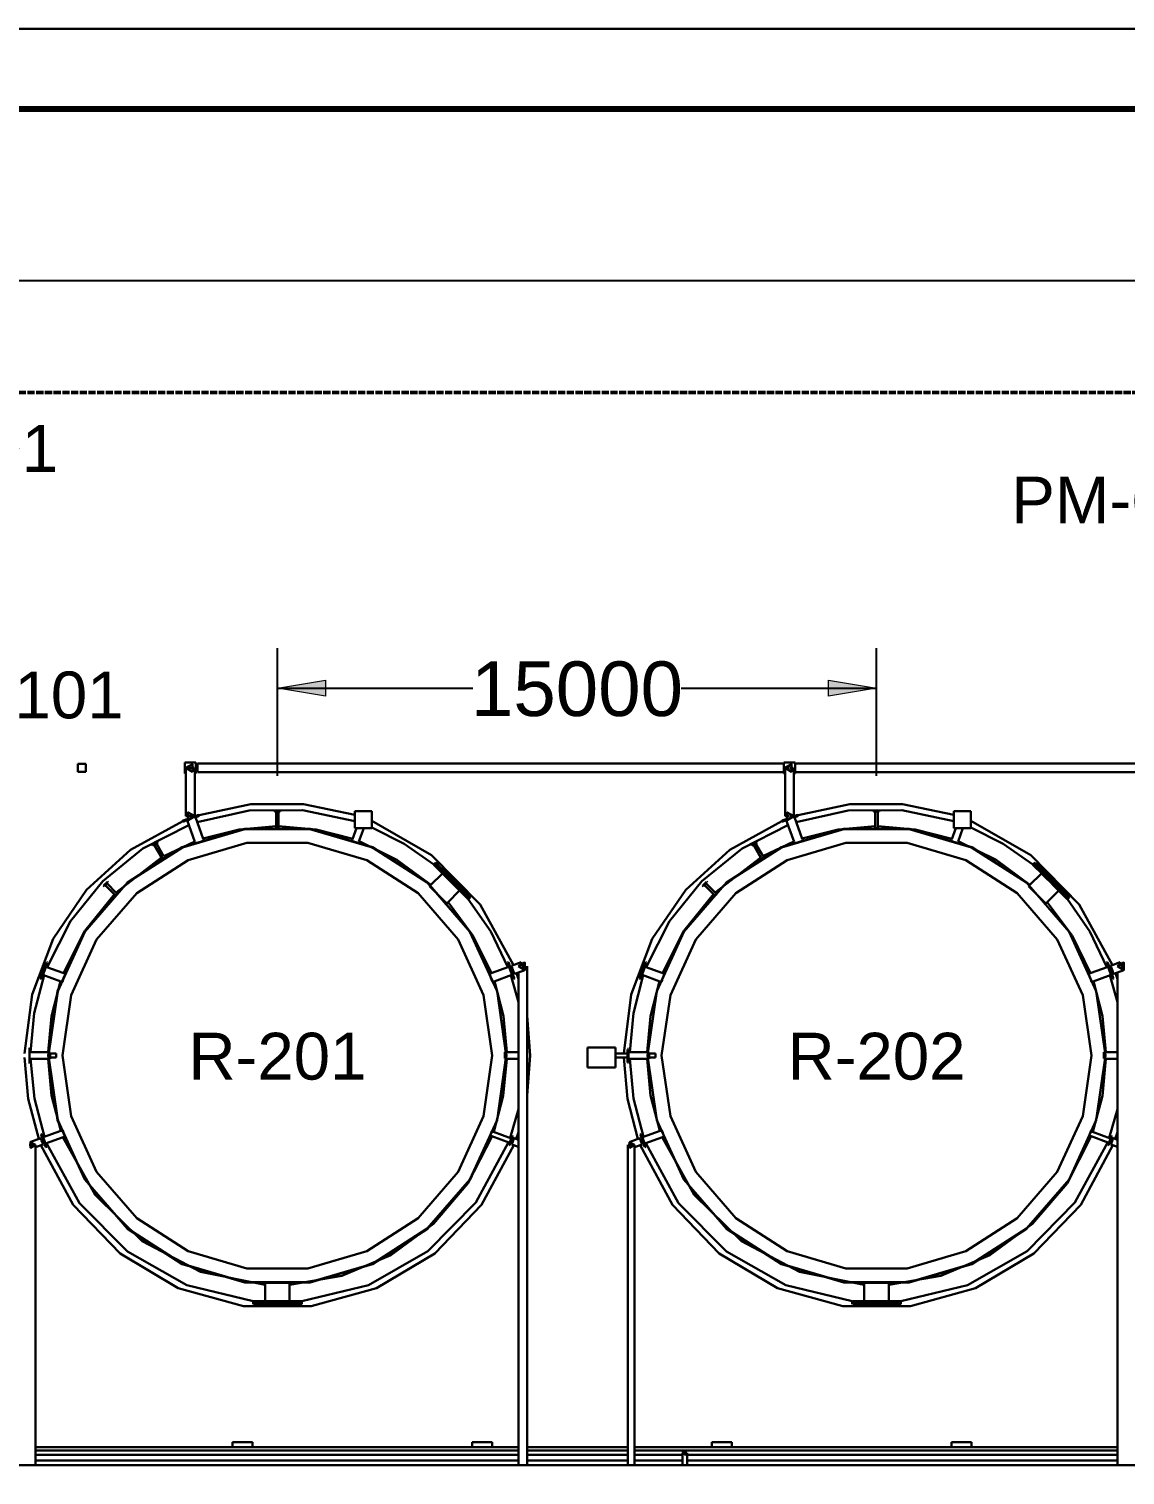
# Model space of a CAD drawing. Header units: millimetres. Extents: x 5 to 415, y 5 to 292.
# Drawn here: x 64.9 to 133.6, y 201.5 to 292 of the extents above; entities that cross this region are included whole.
import ezdxf
from ezdxf.enums import TextEntityAlignment as Align

# ---------------------------------------------------------------- set-up
doc = ezdxf.new("R2010")
doc.units = ezdxf.units.MM
doc.linetypes.add('DASHED', pattern=[1.524, 1.27, -0.254])
for name, color, linetype in [('PFD-BINGKAI', 7, 'Continuous'), ('PFD-INSTRUMEN', 7, 'Continuous'), ('PFD-PERALATAN', 7, 'Continuous'), ('PFD-TEKS', 7, 'Continuous')]:
    doc.layers.add(name, color=color, linetype=linetype)
doc.styles.add('PFD', font='arial.ttf')

msp = doc.modelspace()

# ---------------------------------------------------------------- hatches: boundary and pattern name
at = {"layer": 'PFD-INSTRUMEN'}
for points in [[(80.5, 250.75), (83.5, 251.25), (83.5, 250.25)], [(118, 250.75), (115, 250.25), (115, 251.25)]]:
    msp.add_hatch(color=7, dxfattribs=at).paths.add_polyline_path(points)

# ---------------------------------------------------------------- linework, layer by layer
at = {"layer": 'PFD-BINGKAI', "linetype": 'Continuous', "lineweight": 30, "ltscale": 0.35}
msp.add_lwpolyline([(5, 292), (415, 292), (415, 5), (5, 5)], close=True, dxfattribs=at)
at = {"layer": 'PFD-BINGKAI', "linetype": 'Continuous', "lineweight": 80, "ltscale": 0.35}
msp.add_lwpolyline([(10, 287), (410, 287), (410, 10), (10, 10)], close=True, dxfattribs=at)
at = {"layer": 'PFD-INSTRUMEN', "linetype": 'Continuous', "lineweight": 25, "ltscale": 0.35}
for points in [[(22, 276.25), (139.511, 276.25)], [(80.5, 245.25), (80.5, 253.25)], [(118, 245.25), (118, 253.25)], [(80.5, 250.75), (92.728, 250.75)], [(105.772, 250.75), (118, 250.75)]]:
    msp.add_lwpolyline(points, dxfattribs=at)
at = {"layer": 'PFD-INSTRUMEN', "linetype": 'Continuous', "lineweight": 5, "ltscale": 0.35}
for points in [[(80.5, 250.75), (83.5, 251.25), (83.5, 250.25)], [(118, 250.75), (115, 250.25), (115, 251.25)]]:
    msp.add_lwpolyline(points, close=True, dxfattribs=at)
at = {"layer": 'PFD-PERALATAN', "linetype": 'DASHED', "lineweight": 50, "ltscale": 0.35}
msp.add_lwpolyline([(22, 175), (271.125, 175), (271.125, 269.25), (22, 269.25), (22, 175)], dxfattribs=at)
at = {"layer": 'PFD-PERALATAN', "linetype": 'Continuous', "lineweight": 30, "ltscale": 0.35}
for points in [[(68, 245.5), (68, 246)], [(68, 246), (68.5, 246)], [(68, 245.5), (68.5, 245.5)], [(68.5, 245.5), (68.5, 246)], [(74.698, 245.4), (74.698, 246.1)], [(74.698, 246.1), (75.398, 246.1)], [(74.698, 245.4), (74.776, 245.4)], [(74.776, 245.75), (75.184, 245.986), (75.184, 245.514), (74.776, 245.75)], [(74.776, 245.75), (74.835, 245.75), (74.903, 245.75), (74.958, 245.75), (75.018, 245.75)], [(74.776, 242.729), (74.776, 245.75)], [(75.048, 245.75), (75.109, 245.75), (75.166, 245.75), (75.218, 245.75), (75.279, 245.75)], [(75.321, 242.729), (75.321, 245.75)], [(75.321, 245.4), (75.398, 245.4)], [(75.398, 245.4), (75.398, 246.1)], [(75.5, 246.023), (75.5, 245.963), (75.5, 245.895), (75.5, 245.84), (75.5, 245.781)], [(75.5, 246.023), (112.198, 246.023)], [(75.5, 245.75), (75.5, 245.689), (75.5, 245.632), (75.5, 245.58), (75.5, 245.519)], [(75.5, 245.478), (112.198, 245.478)], [(112.198, 245.4), (112.198, 246.1)], [(112.198, 246.1), (112.898, 246.1)], [(112.198, 245.4), (112.276, 245.4)], [(112.276, 245.75), (112.684, 245.986), (112.684, 245.514), (112.276, 245.75)], [(112.276, 245.75), (112.335, 245.75), (112.403, 245.75), (112.458, 245.75), (112.518, 245.75)], [(112.276, 242.729), (112.276, 245.75)], [(112.548, 245.75), (112.609, 245.75), (112.666, 245.75), (112.718, 245.75), (112.779, 245.75)], [(112.821, 242.729), (112.821, 245.75)], [(112.821, 245.4), (112.898, 245.4)], [(112.898, 245.4), (112.898, 246.1)], [(112.898, 246.023), (149.698, 246.023)], [(112.898, 245.478), (149.698, 245.478)], [(85.35, 242.814), (82.125, 243.491), (78.829, 243.487), (75.605, 242.799)], [(122.85, 242.814), (119.625, 243.491), (116.329, 243.487), (113.105, 242.799)], [(74.568, 242.447), (74.606, 242.461), (74.664, 242.483), (74.716, 242.501), (74.776, 242.523), (74.844, 242.548)], [(74.776, 242.729), (74.835, 242.729), (74.903, 242.729), (74.958, 242.729), (75.018, 242.729)], [(75.321, 242.729), (74.912, 242.965), (74.912, 242.493), (75.321, 242.729)], [(75.048, 242.729), (75.109, 242.729), (75.166, 242.729), (75.218, 242.729), (75.279, 242.729)], [(75.306, 242.642), (75.345, 242.656), (75.383, 242.67), (75.451, 242.694), (75.51, 242.716), (75.558, 242.733), (75.605, 242.75)], [(75.321, 242.721), (75.388, 242.746), (75.449, 242.768), (75.501, 242.787), (75.542, 242.802), (75.583, 242.817)], [(75.854, 241.316), (75.364, 242.663)], [(85.35, 242.419), (82.08, 243.119), (78.735, 243.099), (75.474, 242.36)], [(75.621, 242.756), (75.597, 242.822)], [(80.312, 243.09), (80.383, 243.09), (80.458, 243.09), (80.542, 243.09), (80.617, 243.09), (80.669, 243.09)], [(80.312, 243.035), (80.312, 243.09)], [(80.312, 243.035), (80.383, 243.035), (80.458, 243.035), (80.542, 243.035), (80.617, 243.035), (80.669, 243.035)], [(80.425, 242.09), (80.425, 243.035)], [(80.575, 242.09), (80.575, 243.035)], [(80.688, 243.035), (80.688, 243.09)], [(85.35, 241.992), (85.35, 243.042)], [(85.35, 243.042), (86.4, 243.042)], [(86.4, 241.992), (86.4, 243.042)], [(112.068, 242.447), (112.106, 242.461), (112.164, 242.483), (112.216, 242.501), (112.276, 242.523), (112.344, 242.548)], [(112.276, 242.729), (112.335, 242.729), (112.403, 242.729), (112.458, 242.729), (112.518, 242.729)], [(112.821, 242.729), (112.412, 242.965), (112.412, 242.493), (112.821, 242.729)], [(112.548, 242.729), (112.609, 242.729), (112.666, 242.729), (112.718, 242.729), (112.779, 242.729)], [(112.806, 242.642), (112.845, 242.656), (112.883, 242.67), (112.951, 242.694), (113.01, 242.716), (113.058, 242.733), (113.105, 242.75)], [(112.821, 242.721), (112.888, 242.746), (112.949, 242.768), (113.001, 242.787), (113.042, 242.802), (113.083, 242.817)], [(113.354, 241.316), (112.864, 242.663)], [(122.85, 242.419), (119.58, 243.119), (116.235, 243.099), (112.974, 242.36)], [(113.121, 242.756), (113.097, 242.822)], [(117.812, 243.09), (117.883, 243.09), (117.958, 243.09), (118.042, 243.09), (118.117, 243.09), (118.169, 243.09)], [(117.812, 243.035), (117.812, 243.09)], [(117.812, 243.035), (117.883, 243.035), (117.958, 243.035), (118.042, 243.035), (118.117, 243.035), (118.169, 243.035)], [(117.925, 242.09), (117.925, 243.035)], [(118.075, 242.09), (118.075, 243.035)], [(118.188, 243.035), (118.188, 243.09)], [(122.85, 241.992), (122.85, 243.042)], [(122.85, 243.042), (123.9, 243.042)], [(123.9, 241.992), (123.9, 243.042)], [(74.576, 242.424), (71.311, 240.634), (68.555, 238.13), (66.46, 235.052), (65.143, 231.569), (64.675, 227.875)], [(74.959, 242.172), (72.084, 240.706), (69.575, 238.675), (67.544, 236.166), (66.078, 233.291)], [(94.84, 227.75), (94.259, 231.79), (92.564, 235.503), (89.891, 238.587), (86.457, 240.794), (82.541, 241.944), (78.459, 241.944), (74.543, 240.794), (71.109, 238.587), (68.436, 235.503), (66.741, 231.79), (66.16, 227.75), (66.741, 223.71), (68.436, 219.997), (71.109, 216.913), (74.543, 214.706), (78.459, 213.556), (82.541, 213.556), (86.457, 214.706), (89.891, 216.913), (92.564, 219.997), (94.259, 223.71), (94.84, 227.75)], [(94.825, 227.75), (94.245, 231.786), (92.551, 235.495), (89.881, 238.576), (86.451, 240.78), (82.539, 241.929), (78.461, 241.929), (74.549, 240.78), (71.119, 238.576), (68.449, 235.495), (66.755, 231.786), (66.175, 227.75), (66.755, 223.714), (68.449, 220.005), (71.119, 216.924), (74.549, 214.72), (78.461, 213.571), (82.539, 213.571), (86.451, 214.72), (89.881, 216.924), (92.551, 220.005), (94.245, 223.714), (94.825, 227.75)], [(74.592, 242.382), (74.568, 242.447)], [(74.592, 242.382), (74.636, 242.398), (74.677, 242.413), (74.731, 242.432), (74.795, 242.456), (74.867, 242.482), (74.906, 242.496)], [(75.339, 241.129), (74.849, 242.475)], [(80.425, 242.11), (78.104, 241.909), (75.847, 241.335)], [(80.425, 241.975), (80.425, 242.075)], [(80.425, 241.975), (80.483, 241.975), (80.547, 241.975)], [(85.213, 241.314), (82.927, 241.903), (80.575, 242.11)], [(80.575, 241.975), (80.575, 242.075)], [(85.206, 241.296), (85.46, 241.992)], [(85.35, 241.992), (86.4, 241.992)], [(85.602, 241.152), (85.908, 241.992)], [(95.275, 233.418), (93.189, 237.206), (90.155, 240.288), (86.4, 242.434)], [(90.293, 239.7), (88.432, 241.008), (86.4, 242.029)], [(112.076, 242.424), (108.811, 240.634), (106.055, 238.13), (103.96, 235.052), (102.643, 231.569), (102.175, 227.875)], [(112.459, 242.172), (109.584, 240.706), (107.075, 238.675), (105.044, 236.166), (103.578, 233.291)], [(132.34, 227.75), (131.759, 231.79), (130.064, 235.503), (127.391, 238.587), (123.957, 240.794), (120.041, 241.944), (115.959, 241.944), (112.043, 240.794), (108.609, 238.587), (105.936, 235.503), (104.241, 231.79), (103.66, 227.75), (104.241, 223.71), (105.936, 219.997), (108.609, 216.913), (112.043, 214.706), (115.959, 213.556), (120.041, 213.556), (123.957, 214.706), (127.391, 216.913), (130.064, 219.997), (131.759, 223.71), (132.34, 227.75)], [(132.325, 227.75), (131.745, 231.786), (130.051, 235.495), (127.381, 238.576), (123.951, 240.78), (120.039, 241.929), (115.961, 241.929), (112.049, 240.78), (108.619, 238.576), (105.949, 235.495), (104.255, 231.786), (103.675, 227.75), (104.255, 223.714), (105.949, 220.005), (108.619, 216.924), (112.049, 214.72), (115.961, 213.571), (120.039, 213.571), (123.951, 214.72), (127.381, 216.924), (130.051, 220.005), (131.745, 223.714), (132.325, 227.75)], [(112.092, 242.382), (112.068, 242.447)], [(112.092, 242.382), (112.136, 242.398), (112.177, 242.413), (112.231, 242.432), (112.295, 242.456), (112.367, 242.482), (112.406, 242.496)], [(112.839, 241.129), (112.349, 242.475)], [(117.925, 242.11), (115.604, 241.909), (113.347, 241.335)], [(117.925, 241.975), (117.925, 242.075)], [(117.925, 241.975), (117.983, 241.975), (118.047, 241.975)], [(122.713, 241.314), (120.427, 241.903), (118.075, 242.11)], [(118.075, 241.975), (118.075, 242.075)], [(122.706, 241.296), (122.96, 241.992)], [(122.85, 241.992), (123.9, 241.992)], [(123.102, 241.152), (123.408, 241.992)], [(132.775, 233.418), (130.689, 237.206), (127.655, 240.288), (123.9, 242.434)], [(127.793, 239.7), (125.932, 241.008), (123.9, 242.029)], [(93.95, 227.75), (93.405, 231.539), (91.815, 235.022), (89.308, 237.915), (86.087, 239.985), (82.414, 241.063), (78.586, 241.063), (74.913, 239.985), (71.692, 237.915), (69.185, 235.022), (67.595, 231.539), (67.05, 227.75), (67.595, 223.961), (69.185, 220.478), (71.692, 217.585), (74.913, 215.515), (78.586, 214.437), (82.414, 214.437), (86.087, 215.515), (89.308, 217.585), (91.815, 220.478), (93.405, 223.961), (93.95, 227.75)], [(72.667, 240.941), (72.703, 240.961), (72.759, 240.994), (72.794, 241.014), (72.83, 241.035), (72.866, 241.056), (72.901, 241.076), (72.957, 241.108), (72.993, 241.129)], [(72.695, 240.893), (72.667, 240.941)], [(72.695, 240.893), (72.73, 240.914), (72.787, 240.946), (72.821, 240.966), (72.858, 240.987), (72.894, 241.008), (72.928, 241.028), (72.985, 241.061), (73.02, 241.081)], [(73.265, 240.131), (72.792, 240.95)], [(73.395, 240.206), (72.923, 241.025)], [(73.02, 241.081), (72.993, 241.129)], [(75.332, 241.148), (73.385, 240.224)], [(75.377, 241.023), (75.344, 241.115)], [(75.377, 241.023), (75.434, 241.044), (75.474, 241.059), (75.523, 241.076), (75.577, 241.096), (75.635, 241.117), (75.692, 241.138), (75.746, 241.158), (75.795, 241.176), (75.836, 241.19), (75.886, 241.208)], [(75.892, 241.211), (75.859, 241.302)], [(85.168, 241.189), (85.201, 241.282)], [(85.168, 241.189), (85.211, 241.173), (85.279, 241.148), (85.321, 241.133), (85.365, 241.117), (85.409, 241.101), (85.451, 241.086), (85.488, 241.072), (85.543, 241.052)], [(85.563, 241.045), (85.597, 241.138)], [(90.101, 238.429), (87.981, 240.007), (85.609, 241.171)], [(131.45, 227.75), (130.905, 231.539), (129.315, 235.022), (126.808, 237.915), (123.587, 239.985), (119.914, 241.063), (116.086, 241.063), (112.413, 239.985), (109.192, 237.915), (106.685, 235.022), (105.095, 231.539), (104.55, 227.75), (105.095, 223.961), (106.685, 220.478), (109.192, 217.585), (112.413, 215.515), (116.086, 214.437), (119.914, 214.437), (123.587, 215.515), (126.808, 217.585), (129.315, 220.478), (130.905, 223.961), (131.45, 227.75)], [(110.167, 240.941), (110.203, 240.961), (110.259, 240.994), (110.294, 241.014), (110.33, 241.035), (110.366, 241.056), (110.401, 241.076), (110.457, 241.108), (110.493, 241.129)], [(110.195, 240.893), (110.167, 240.941)], [(110.195, 240.893), (110.23, 240.914), (110.287, 240.946), (110.321, 240.966), (110.358, 240.987), (110.394, 241.008), (110.428, 241.028), (110.485, 241.061), (110.52, 241.081)], [(110.765, 240.131), (110.292, 240.95)], [(110.895, 240.206), (110.423, 241.025)], [(110.52, 241.081), (110.493, 241.129)], [(112.832, 241.148), (110.885, 240.224)], [(112.877, 241.023), (112.844, 241.115)], [(112.877, 241.023), (112.934, 241.044), (112.974, 241.059), (113.023, 241.076), (113.077, 241.096), (113.135, 241.117), (113.192, 241.138), (113.246, 241.158), (113.295, 241.176), (113.336, 241.19), (113.386, 241.208)], [(113.392, 241.211), (113.359, 241.302)], [(122.668, 241.189), (122.701, 241.282)], [(122.668, 241.189), (122.711, 241.173), (122.779, 241.148), (122.821, 241.133), (122.865, 241.117), (122.909, 241.101), (122.951, 241.086), (122.988, 241.072), (123.043, 241.052)], [(123.063, 241.045), (123.097, 241.138)], [(127.601, 238.429), (125.481, 240.007), (123.109, 241.171)], [(73.255, 240.148), (70.399, 237.957)], [(73.322, 240.032), (73.272, 240.118)], [(73.322, 240.032), (73.359, 240.053), (73.402, 240.078), (73.439, 240.099)], [(73.453, 240.107), (73.403, 240.193)], [(90.357, 239.764), (90.421, 239.827)], [(90.421, 239.827), (90.448, 239.8), (90.527, 239.721), (90.656, 239.592), (90.827, 239.421), (91.031, 239.217), (91.259, 238.989), (91.499, 238.749), (91.739, 238.509), (91.967, 238.281), (92.171, 238.077), (92.342, 237.906), (92.471, 237.777), (92.55, 237.698), (92.577, 237.671)], [(110.755, 240.148), (107.899, 237.957)], [(110.822, 240.032), (110.772, 240.118)], [(110.822, 240.032), (110.859, 240.053), (110.902, 240.078), (110.939, 240.099)], [(110.953, 240.107), (110.903, 240.193)], [(127.857, 239.764), (127.921, 239.827)], [(127.921, 239.827), (127.948, 239.8), (128.027, 239.721), (128.156, 239.592), (128.327, 239.421), (128.531, 239.217), (128.759, 238.989), (128.999, 238.749), (129.239, 238.509), (129.467, 238.281), (129.671, 238.077), (129.842, 237.906), (129.971, 237.777), (130.05, 237.698), (130.077, 237.671)], [(90.086, 238.415), (90.826, 239.154)], [(90.286, 239.693), (90.357, 239.764)], [(90.286, 239.693), (90.313, 239.666), (90.393, 239.586), (90.522, 239.458), (90.692, 239.287), (90.897, 239.083), (91.125, 238.855), (91.365, 238.615), (91.605, 238.375), (91.833, 238.147), (92.037, 237.942), (92.208, 237.772), (92.336, 237.643), (92.416, 237.563), (92.443, 237.536)], [(90.357, 239.764), (90.384, 239.737), (90.464, 239.657), (90.592, 239.528), (90.763, 239.358), (90.968, 239.153), (91.195, 238.925), (91.435, 238.685), (91.675, 238.445), (91.903, 238.218), (92.108, 238.013), (92.278, 237.842), (92.407, 237.714), (92.487, 237.634), (92.514, 237.607)], [(127.586, 238.415), (128.326, 239.154)], [(127.786, 239.693), (127.857, 239.764)], [(127.786, 239.693), (127.813, 239.666), (127.893, 239.586), (128.022, 239.458), (128.192, 239.287), (128.397, 239.083), (128.625, 238.855), (128.865, 238.615), (129.105, 238.375), (129.333, 238.147), (129.537, 237.942), (129.708, 237.772), (129.836, 237.643), (129.916, 237.563), (129.943, 237.536)], [(127.857, 239.764), (127.884, 239.737), (127.964, 239.657), (128.092, 239.528), (128.263, 239.358), (128.468, 239.153), (128.695, 238.925), (128.935, 238.685), (129.175, 238.445), (129.403, 238.218), (129.608, 238.013), (129.778, 237.842), (129.907, 237.714), (129.987, 237.634), (130.014, 237.607)], [(69.609, 238.376), (69.638, 238.405), (69.684, 238.451), (69.712, 238.479), (69.741, 238.509), (69.771, 238.538), (69.799, 238.566), (69.824, 238.591), (69.861, 238.628)], [(69.647, 238.337), (69.609, 238.376)], [(69.647, 238.337), (69.676, 238.366), (69.723, 238.412), (69.751, 238.44), (69.78, 238.47), (69.81, 238.499), (69.838, 238.527), (69.863, 238.553), (69.9, 238.589)], [(70.307, 237.836), (69.727, 238.416)], [(70.414, 237.943), (69.834, 238.523)], [(69.913, 238.603), (69.874, 238.641)], [(90.019, 238.348), (90.076, 238.404)], [(90.019, 238.348), (90.073, 238.294), (90.137, 238.23), (90.222, 238.145), (90.325, 238.043), (90.439, 237.929), (90.559, 237.809), (90.679, 237.689), (90.793, 237.575), (90.895, 237.472), (90.98, 237.387), (91.044, 237.323), (91.084, 237.283)], [(91.165, 237.336), (91.904, 238.076)], [(107.109, 238.376), (107.138, 238.405), (107.184, 238.451), (107.212, 238.479), (107.241, 238.509), (107.271, 238.538), (107.299, 238.566), (107.324, 238.591), (107.361, 238.628)], [(107.147, 238.337), (107.109, 238.376)], [(107.147, 238.337), (107.176, 238.366), (107.223, 238.412), (107.251, 238.44), (107.28, 238.47), (107.31, 238.499), (107.338, 238.527), (107.363, 238.553), (107.4, 238.589)], [(107.807, 237.836), (107.227, 238.416)], [(107.914, 237.943), (107.334, 238.523)], [(107.413, 238.603), (107.374, 238.641)], [(127.519, 238.348), (127.576, 238.404)], [(127.519, 238.348), (127.573, 238.294), (127.637, 238.23), (127.722, 238.145), (127.825, 238.043), (127.939, 237.929), (128.059, 237.809), (128.179, 237.689), (128.293, 237.575), (128.395, 237.472), (128.48, 237.387), (128.544, 237.323), (128.584, 237.283)], [(128.665, 237.336), (129.404, 238.076)], [(70.293, 237.851), (68.443, 235.549), (67.102, 232.918)], [(70.388, 237.755), (70.318, 237.826)], [(70.388, 237.755), (70.418, 237.785), (70.453, 237.82), (70.483, 237.85)], [(70.495, 237.862), (70.424, 237.932)], [(91.098, 237.269), (91.154, 237.326)], [(93.898, 232.918), (92.741, 235.258), (91.179, 237.351)], [(92.443, 237.536), (92.514, 237.607)], [(94.922, 233.291), (93.856, 235.516), (92.45, 237.543)], [(92.514, 237.607), (92.577, 237.671)], [(107.793, 237.851), (105.943, 235.549), (104.602, 232.918)], [(107.888, 237.755), (107.818, 237.826)], [(107.888, 237.755), (107.918, 237.785), (107.953, 237.82), (107.983, 237.85)], [(107.995, 237.862), (107.924, 237.932)], [(128.598, 237.269), (128.654, 237.326)], [(131.398, 232.918), (130.241, 235.258), (128.679, 237.351)], [(129.943, 237.536), (130.014, 237.607)], [(132.422, 233.291), (131.356, 235.516), (129.95, 237.543)], [(130.014, 237.607), (130.077, 237.671)], [(65.663, 232.567), (65.681, 232.618), (65.704, 232.68), (65.733, 232.761), (65.769, 232.859), (65.809, 232.968), (65.85, 233.082), (65.892, 233.197), (65.931, 233.305), (65.967, 233.403), (65.997, 233.485), (66.019, 233.546), (66.033, 233.584)], [(65.729, 232.543), (65.747, 232.594), (65.77, 232.656), (65.799, 232.737), (65.835, 232.835), (65.874, 232.944), (65.916, 233.058), (65.958, 233.173), (65.997, 233.281), (66.033, 233.379), (66.062, 233.461), (66.085, 233.522), (66.099, 233.56)], [(66.103, 233.573), (66.038, 233.597)], [(94.897, 233.573), (94.962, 233.597)], [(94.897, 233.573), (94.915, 233.522), (94.938, 233.461), (94.967, 233.379), (95.003, 233.281), (95.042, 233.173), (95.084, 233.058), (95.126, 232.944), (95.165, 232.835), (95.201, 232.737), (95.23, 232.656), (95.253, 232.594), (95.267, 232.556)], [(94.962, 233.597), (94.981, 233.546), (95.003, 233.485), (95.033, 233.403), (95.069, 233.305), (95.108, 233.197), (95.15, 233.082), (95.191, 232.968), (95.231, 232.859), (95.267, 232.761), (95.296, 232.68), (95.319, 232.618), (95.332, 232.58)], [(95.151, 233.372), (95.761, 233.595)], [(95.582, 233.339), (95.991, 233.575), (95.991, 233.103), (95.582, 233.339)], [(95.761, 233.595), (95.782, 233.539), (95.796, 233.498), (95.814, 233.45), (95.834, 233.396), (95.855, 233.339), (95.875, 233.282), (95.895, 233.228), (95.913, 233.179), (95.927, 233.138), (95.945, 233.089)], [(103.163, 232.567), (103.181, 232.618), (103.204, 232.68), (103.233, 232.761), (103.269, 232.859), (103.309, 232.968), (103.35, 233.082), (103.392, 233.197), (103.431, 233.305), (103.467, 233.403), (103.497, 233.485), (103.519, 233.546), (103.533, 233.584)], [(103.229, 232.543), (103.247, 232.594), (103.27, 232.656), (103.299, 232.737), (103.335, 232.835), (103.374, 232.944), (103.416, 233.058), (103.458, 233.173), (103.497, 233.281), (103.533, 233.379), (103.562, 233.461), (103.585, 233.522), (103.599, 233.56)], [(103.603, 233.573), (103.538, 233.597)], [(132.397, 233.573), (132.462, 233.597)], [(132.397, 233.573), (132.415, 233.522), (132.438, 233.461), (132.467, 233.379), (132.503, 233.281), (132.542, 233.173), (132.584, 233.058), (132.626, 232.944), (132.665, 232.835), (132.701, 232.737), (132.73, 232.656), (132.753, 232.594), (132.767, 232.556)], [(132.462, 233.597), (132.481, 233.546), (132.503, 233.485), (132.533, 233.403), (132.569, 233.305), (132.608, 233.197), (132.65, 233.082), (132.691, 232.968), (132.731, 232.859), (132.767, 232.761), (132.796, 232.68), (132.819, 232.618), (132.832, 232.58)], [(132.651, 233.372), (133.261, 233.595)], [(133.082, 233.339), (133.491, 233.575), (133.491, 233.103), (133.082, 233.339)], [(133.261, 233.595), (133.282, 233.539), (133.296, 233.498), (133.314, 233.45), (133.334, 233.396), (133.355, 233.339), (133.375, 233.282), (133.395, 233.228), (133.413, 233.179), (133.427, 233.138), (133.445, 233.089)], [(65.89, 232.776), (65.279, 230.402), (65.051, 227.96)], [(66.934, 232.396), (65.822, 232.801)], [(67.121, 232.911), (66.01, 233.316)], [(67.039, 232.358), (67.06, 232.414), (67.074, 232.455), (67.092, 232.504), (67.112, 232.558), (67.133, 232.615), (67.154, 232.673), (67.174, 232.727), (67.191, 232.776), (67.206, 232.816), (67.224, 232.866)], [(67.227, 232.873), (67.135, 232.906)], [(93.773, 232.873), (93.865, 232.906)], [(93.773, 232.873), (93.794, 232.816), (93.809, 232.776), (93.826, 232.727), (93.846, 232.673), (93.867, 232.615), (93.888, 232.558), (93.908, 232.504), (93.926, 232.455), (93.94, 232.414), (93.958, 232.364)], [(93.879, 232.911), (94.99, 233.316)], [(94.066, 232.396), (95.178, 232.801)], [(95.582, 231.102), (95.11, 232.776)], [(95.151, 233.372), (95.171, 233.316), (95.186, 233.276), (95.203, 233.227), (95.223, 233.173), (95.244, 233.116), (95.265, 233.059), (95.284, 233.005), (95.302, 232.957), (95.317, 232.916), (95.335, 232.867)], [(95.337, 232.86), (95.948, 233.083)], [(95.582, 232.542), (95.462, 232.906)], [(95.582, 232.949), (95.582, 202.125)], [(96.127, 233.339), (96.127, 202.125)], [(103.39, 232.776), (102.779, 230.402), (102.551, 227.96)], [(104.434, 232.396), (103.322, 232.801)], [(104.621, 232.911), (103.51, 233.316)], [(104.539, 232.358), (104.56, 232.414), (104.574, 232.455), (104.592, 232.504), (104.612, 232.558), (104.633, 232.615), (104.654, 232.673), (104.674, 232.727), (104.691, 232.776), (104.706, 232.816), (104.724, 232.866)], [(104.727, 232.873), (104.635, 232.906)], [(131.273, 232.873), (131.365, 232.906)], [(131.273, 232.873), (131.294, 232.816), (131.309, 232.776), (131.326, 232.727), (131.346, 232.673), (131.367, 232.615), (131.388, 232.558), (131.408, 232.504), (131.426, 232.455), (131.44, 232.414), (131.458, 232.364)], [(131.379, 232.911), (132.49, 233.316)], [(131.566, 232.396), (132.678, 232.801)], [(133.082, 231.102), (132.61, 232.776)], [(132.651, 233.372), (132.671, 233.316), (132.686, 233.276), (132.703, 233.227), (132.723, 233.173), (132.744, 233.116), (132.765, 233.059), (132.784, 233.005), (132.802, 232.957), (132.817, 232.916), (132.835, 232.867)], [(132.837, 232.86), (133.448, 233.083)], [(133.082, 232.542), (132.962, 232.906)], [(133.082, 232.949), (133.082, 202.125)], [(65.729, 232.543), (65.663, 232.567)], [(66.915, 232.403), (66.353, 230.212), (66.142, 227.96)], [(67.039, 232.358), (66.948, 232.391)], [(93.961, 232.358), (94.052, 232.391)], [(94.858, 227.96), (94.647, 230.212), (94.085, 232.403)], [(95.271, 232.543), (95.337, 232.567)], [(103.229, 232.543), (103.163, 232.567)], [(104.415, 232.403), (103.853, 230.212), (103.642, 227.96)], [(104.539, 232.358), (104.448, 232.391)], [(131.461, 232.358), (131.552, 232.391)], [(132.358, 227.96), (132.147, 230.212), (131.585, 232.403)], [(132.771, 232.543), (132.837, 232.567)], [(96.325, 227.75), (96.127, 230.245)], [(64.98, 228.171), (64.91, 228.171)], [(64.98, 227.329), (64.98, 227.421), (64.98, 227.488), (64.98, 227.567), (64.98, 227.656), (64.98, 227.75), (64.98, 227.844), (64.98, 227.933), (64.98, 228.012), (64.98, 228.079), (64.98, 228.129)], [(99.91, 227), (99.91, 228.25)], [(99.91, 228.25), (101.66, 228.25)], [(101.66, 227), (101.66, 228.25)], [(102.48, 228.171), (102.41, 228.171)], [(102.41, 227.329), (102.41, 227.421), (102.41, 227.488), (102.41, 227.567), (102.41, 227.656), (102.41, 227.75), (102.41, 227.844), (102.41, 227.933), (102.41, 228.012), (102.41, 228.079), (102.41, 228.129)], [(102.48, 227.329), (102.48, 227.421), (102.48, 227.488), (102.48, 227.567), (102.48, 227.656), (102.48, 227.75), (102.48, 227.844), (102.48, 227.933), (102.48, 228.012), (102.48, 228.079), (102.48, 228.129)], [(64.675, 227.625), (64.908, 225.044), (65.559, 222.535)], [(64.98, 227.329), (64.91, 227.329)], [(66.162, 227.96), (64.98, 227.96)], [(66.162, 227.54), (64.98, 227.54)], [(65.051, 227.54), (65.285, 225.067), (65.911, 222.664)], [(66.142, 227.54), (66.358, 225.256), (66.936, 223.037)], [(66.275, 227.96), (66.177, 227.96)], [(66.275, 227.54), (66.177, 227.54)], [(66.275, 227.54), (66.275, 227.619), (66.275, 227.703), (66.275, 227.797), (66.275, 227.881), (66.275, 227.94)], [(66.275, 227.875), (66.66, 227.875)], [(66.275, 227.625), (66.66, 227.625)], [(66.66, 227.875), (66.66, 227.817), (66.66, 227.764)], [(66.66, 227.625), (66.66, 227.696), (66.66, 227.75), (66.66, 227.804), (66.66, 227.863)], [(66.66, 227.75), (66.66, 227.696), (66.66, 227.644)], [(94.042, 222.973), (94.636, 225.223), (94.858, 227.54)], [(94.725, 227.96), (94.725, 227.899), (94.725, 227.841), (94.725, 227.774)], [(94.725, 227.96), (94.823, 227.96)], [(94.725, 227.75), (94.725, 227.681), (94.725, 227.619), (94.725, 227.56)], [(94.725, 227.54), (94.823, 227.54)], [(94.838, 227.96), (95.582, 227.96)], [(94.838, 227.54), (95.582, 227.54)], [(96.127, 225.255), (96.325, 227.75)], [(101.66, 227.875), (102.41, 227.875)], [(101.66, 227.625), (102.41, 227.625)], [(102.175, 227.625), (102.408, 225.044), (103.059, 222.535)], [(102.48, 227.329), (102.41, 227.329)], [(103.662, 227.96), (102.48, 227.96)], [(103.662, 227.54), (102.48, 227.54)], [(102.551, 227.54), (102.785, 225.067), (103.411, 222.664)], [(103.642, 227.54), (103.858, 225.256), (104.436, 223.037)], [(103.775, 227.96), (103.677, 227.96)], [(103.775, 227.54), (103.677, 227.54)], [(103.775, 227.54), (103.775, 227.619), (103.775, 227.703), (103.775, 227.797), (103.775, 227.881), (103.775, 227.94)], [(103.775, 227.875), (104.16, 227.875)], [(103.775, 227.625), (104.16, 227.625)], [(104.16, 227.875), (104.16, 227.817), (104.16, 227.764)], [(104.16, 227.625), (104.16, 227.696), (104.16, 227.75), (104.16, 227.804), (104.16, 227.863)], [(104.16, 227.75), (104.16, 227.696), (104.16, 227.644)], [(131.542, 222.973), (132.136, 225.223), (132.358, 227.54)], [(132.225, 227.96), (132.225, 227.899), (132.225, 227.841), (132.225, 227.774)], [(132.225, 227.96), (132.323, 227.96)], [(132.225, 227.75), (132.225, 227.681), (132.225, 227.619), (132.225, 227.56)], [(132.225, 227.54), (132.323, 227.54)], [(132.338, 227.96), (133.082, 227.96)], [(132.338, 227.54), (133.082, 227.54)], [(99.91, 227), (101.66, 227)], [(95.066, 222.6), (95.582, 224.398)], [(132.566, 222.6), (133.082, 224.398)], [(65.772, 222.837), (65.706, 222.813)], [(65.994, 222.023), (65.98, 222.062), (65.963, 222.109), (65.94, 222.171), (65.913, 222.246), (65.882, 222.33), (65.85, 222.418), (65.818, 222.506), (65.788, 222.589), (65.76, 222.664), (65.738, 222.727), (65.721, 222.774), (65.706, 222.813)], [(66.06, 222.046), (66.046, 222.086), (66.028, 222.133), (66.006, 222.195), (65.978, 222.27), (65.948, 222.354), (65.916, 222.442), (65.884, 222.53), (65.854, 222.613), (65.826, 222.688), (65.803, 222.751), (65.786, 222.798), (65.772, 222.837)], [(66.954, 223.044), (65.844, 222.64)], [(67.098, 222.648), (65.988, 222.244)], [(67.061, 223.082), (66.968, 223.049)], [(67.205, 222.687), (67.189, 222.73), (67.164, 222.799), (67.149, 222.841), (67.133, 222.885), (67.117, 222.929), (67.102, 222.971), (67.088, 223.008), (67.068, 223.063)], [(67.079, 222.641), (69.087, 219.034), (72.039, 216.148), (75.689, 214.22), (79.738, 213.41)], [(67.205, 222.687), (67.112, 222.653)], [(81.263, 213.41), (84.535, 213.969), (87.593, 215.264), (90.271, 217.226), (92.426, 219.752), (93.944, 222.705)], [(93.818, 222.751), (93.912, 222.717)], [(93.916, 223.019), (93.898, 222.968), (93.878, 222.915), (93.856, 222.855), (93.837, 222.801), (93.823, 222.764)], [(93.916, 223.019), (94.009, 222.985)], [(93.926, 222.711), (95.049, 222.302)], [(94.023, 222.98), (95.147, 222.571)], [(95.196, 222.705), (95.175, 222.647), (95.159, 222.604), (95.141, 222.553), (95.12, 222.496), (95.098, 222.437), (95.076, 222.377), (95.056, 222.32), (95.037, 222.269), (95.022, 222.227), (95.003, 222.175)], [(95.248, 222.686), (95.226, 222.628), (95.211, 222.585), (95.192, 222.534), (95.172, 222.478), (95.15, 222.418), (95.128, 222.358), (95.107, 222.301), (95.089, 222.25), (95.073, 222.208), (95.055, 222.156)], [(95.196, 222.705), (95.248, 222.686)], [(95.441, 222.535), (95.582, 222.958)], [(103.272, 222.837), (103.206, 222.813)], [(103.494, 222.023), (103.48, 222.062), (103.463, 222.109), (103.44, 222.171), (103.413, 222.246), (103.382, 222.33), (103.35, 222.418), (103.318, 222.506), (103.288, 222.589), (103.26, 222.664), (103.238, 222.727), (103.221, 222.774), (103.206, 222.813)], [(103.56, 222.046), (103.546, 222.086), (103.528, 222.133), (103.506, 222.195), (103.478, 222.27), (103.448, 222.354), (103.416, 222.442), (103.384, 222.53), (103.354, 222.613), (103.326, 222.688), (103.303, 222.751), (103.286, 222.798), (103.272, 222.837)], [(104.454, 223.044), (103.344, 222.64)], [(104.598, 222.648), (103.488, 222.244)], [(104.561, 223.082), (104.468, 223.049)], [(104.705, 222.687), (104.689, 222.73), (104.664, 222.799), (104.649, 222.841), (104.633, 222.885), (104.617, 222.929), (104.602, 222.971), (104.588, 223.008), (104.568, 223.063)], [(104.579, 222.641), (106.587, 219.034), (109.539, 216.148), (113.189, 214.22), (117.237, 213.41)], [(104.705, 222.687), (104.612, 222.653)], [(118.763, 213.41), (122.035, 213.969), (125.093, 215.264), (127.771, 217.226), (129.926, 219.752), (131.444, 222.705)], [(131.318, 222.751), (131.412, 222.717)], [(131.416, 223.019), (131.398, 222.968), (131.378, 222.915), (131.356, 222.855), (131.337, 222.801), (131.323, 222.764)], [(131.416, 223.019), (131.509, 222.985)], [(131.426, 222.711), (132.549, 222.302)], [(131.523, 222.98), (132.647, 222.571)], [(132.696, 222.705), (132.675, 222.647), (132.659, 222.604), (132.641, 222.553), (132.62, 222.496), (132.598, 222.437), (132.576, 222.377), (132.556, 222.32), (132.537, 222.269), (132.522, 222.227), (132.503, 222.175)], [(132.748, 222.686), (132.726, 222.628), (132.711, 222.585), (132.692, 222.534), (132.672, 222.478), (132.65, 222.418), (132.628, 222.358), (132.607, 222.301), (132.589, 222.25), (132.573, 222.208), (132.555, 222.156)], [(132.696, 222.705), (132.748, 222.686)], [(132.941, 222.535), (133.082, 222.958)], [(65.355, 222.161), (65.276, 222.161), (65.192, 222.161), (65.099, 222.161), (65.014, 222.161), (64.956, 222.161)], [(65.355, 222.161), (65.04, 222.343), (65.04, 221.98), (65.355, 222.161)], [(65.684, 222.581), (65.074, 222.359)], [(65.828, 222.186), (65.355, 222.014)], [(65.355, 222.161), (65.355, 202.125)], [(65.828, 222.186), (65.812, 222.229), (65.787, 222.298), (65.772, 222.34), (65.756, 222.384), (65.74, 222.428), (65.725, 222.469), (65.711, 222.507), (65.692, 222.561)], [(65.702, 222.141), (67.721, 218.415), (70.656, 215.359), (74.296, 213.192), (78.382, 212.067), (82.618, 212.067), (86.704, 213.192), (90.344, 215.359), (93.279, 218.415), (95.298, 222.141)], [(66.06, 222.046), (65.994, 222.023)], [(66.055, 222.269), (68.108, 218.523), (71.107, 215.483), (74.824, 213.38), (78.975, 212.375)], [(82.025, 212.375), (86.192, 213.387), (89.92, 215.504), (92.923, 218.564), (94.969, 222.332)], [(95, 222.168), (95.052, 222.149)], [(95.172, 222.186), (95.582, 222.037)], [(95.316, 222.581), (95.3, 222.538), (95.275, 222.469), (95.26, 222.428), (95.244, 222.384), (95.228, 222.34), (95.213, 222.298), (95.199, 222.261), (95.179, 222.206)], [(95.316, 222.581), (95.582, 222.484)], [(102.435, 222.161), (102.435, 202.125)], [(102.855, 222.161), (102.776, 222.161), (102.692, 222.161), (102.599, 222.161), (102.514, 222.161), (102.456, 222.161)], [(102.855, 222.161), (102.54, 222.343), (102.54, 221.98), (102.855, 222.161)], [(103.184, 222.581), (102.574, 222.359)], [(103.328, 222.186), (102.855, 222.014)], [(102.855, 222.161), (102.855, 202.125)], [(103.328, 222.186), (103.312, 222.229), (103.287, 222.298), (103.272, 222.34), (103.256, 222.384), (103.24, 222.428), (103.225, 222.469), (103.211, 222.507), (103.192, 222.561)], [(103.202, 222.141), (105.221, 218.415), (108.156, 215.359), (111.796, 213.192), (115.882, 212.067), (120.118, 212.067), (124.204, 213.192), (127.844, 215.359), (130.779, 218.415), (132.798, 222.141)], [(103.56, 222.046), (103.494, 222.023)], [(103.555, 222.269), (105.608, 218.523), (108.607, 215.483), (112.324, 213.38), (116.475, 212.375)], [(119.525, 212.375), (123.692, 213.387), (127.42, 215.504), (130.423, 218.564), (132.469, 222.332)], [(132.5, 222.168), (132.552, 222.149)], [(132.672, 222.186), (133.082, 222.037)], [(132.816, 222.581), (132.8, 222.538), (132.775, 222.469), (132.76, 222.428), (132.744, 222.384), (132.728, 222.34), (132.713, 222.298), (132.699, 222.261), (132.679, 222.206)], [(132.816, 222.581), (133.082, 222.484)], [(79.738, 213.525), (79.738, 213.445)], [(79.738, 213.43), (79.738, 212.385)], [(81.263, 213.525), (81.187, 213.525), (81.096, 213.525), (80.975, 213.525), (80.831, 213.525), (80.67, 213.525), (80.5, 213.525), (80.33, 213.525), (80.169, 213.525), (80.025, 213.525), (79.904, 213.525), (79.813, 213.525), (79.757, 213.525)], [(81.263, 213.525), (81.263, 213.445)], [(81.263, 213.43), (81.263, 212.385)], [(117.237, 213.525), (117.237, 213.445)], [(117.237, 213.43), (117.237, 212.385)], [(118.763, 213.525), (118.687, 213.525), (118.596, 213.525), (118.475, 213.525), (118.331, 213.525), (118.17, 213.525), (118, 213.525), (117.83, 213.525), (117.669, 213.525), (117.525, 213.525), (117.404, 213.525), (117.313, 213.525), (117.257, 213.525)], [(118.763, 213.525), (118.763, 213.445)], [(118.763, 213.43), (118.763, 212.385)], [(78.975, 212.385), (78.975, 212.285)], [(78.975, 212.285), (78.975, 212.195)], [(82.025, 212.385), (81.874, 212.385), (81.692, 212.385), (81.451, 212.385), (81.162, 212.385), (80.839, 212.385), (80.5, 212.385), (80.161, 212.385), (79.838, 212.385), (79.549, 212.385), (79.308, 212.385), (79.126, 212.385), (79.013, 212.385)], [(82.025, 212.285), (81.874, 212.285), (81.692, 212.285), (81.451, 212.285), (81.162, 212.285), (80.839, 212.285), (80.5, 212.285), (80.161, 212.285), (79.838, 212.285), (79.549, 212.285), (79.308, 212.285), (79.126, 212.285), (79.013, 212.285)], [(82.025, 212.195), (81.874, 212.195), (81.692, 212.195), (81.451, 212.195), (81.162, 212.195), (80.839, 212.195), (80.5, 212.195), (80.161, 212.195), (79.838, 212.195), (79.549, 212.195), (79.308, 212.195), (79.126, 212.195), (79.013, 212.195)], [(82.025, 212.385), (82.025, 212.285)], [(82.025, 212.285), (82.025, 212.195)], [(116.475, 212.385), (116.475, 212.285)], [(116.475, 212.285), (116.475, 212.195)], [(119.525, 212.385), (119.374, 212.385), (119.192, 212.385), (118.951, 212.385), (118.662, 212.385), (118.339, 212.385), (118, 212.385), (117.661, 212.385), (117.338, 212.385), (117.049, 212.385), (116.808, 212.385), (116.626, 212.385), (116.513, 212.385)], [(119.525, 212.285), (119.374, 212.285), (119.192, 212.285), (118.951, 212.285), (118.662, 212.285), (118.339, 212.285), (118, 212.285), (117.661, 212.285), (117.338, 212.285), (117.049, 212.285), (116.808, 212.285), (116.626, 212.285), (116.513, 212.285)], [(119.525, 212.195), (119.374, 212.195), (119.192, 212.195), (118.951, 212.195), (118.662, 212.195), (118.339, 212.195), (118, 212.195), (117.661, 212.195), (117.338, 212.195), (117.049, 212.195), (116.808, 212.195), (116.626, 212.195), (116.513, 212.195)], [(119.525, 212.385), (119.525, 212.285)], [(119.525, 212.285), (119.525, 212.195)], [(65.355, 203.25), (95.582, 203.25)], [(65.355, 203.043), (95.582, 203.043)], [(65.355, 202.757), (95.582, 202.757)], [(77.688, 203.25), (77.688, 203.562)], [(77.688, 203.562), (78.938, 203.562)], [(78.938, 203.25), (78.938, 203.562)], [(92.688, 203.25), (92.688, 203.562)], [(92.688, 203.562), (93.938, 203.562)], [(93.938, 203.25), (93.938, 203.562)], [(96.127, 203.25), (102.435, 203.25)], [(96.127, 203.043), (102.435, 203.043)], [(96.127, 202.757), (102.435, 202.757)], [(102.855, 203.25), (133.082, 203.25)], [(102.855, 203.043), (133.082, 203.043)], [(102.855, 202.757), (105.858, 202.757)], [(105.858, 202.9), (106.071, 203.023), (106.071, 202.777), (105.858, 202.9)], [(105.858, 202.9), (105.911, 202.9), (105.968, 202.9)], [(105.858, 202.125), (105.858, 202.9)], [(106, 202.9), (106.062, 202.9), (106.121, 202.9)], [(106.142, 202.125), (106.142, 202.9)], [(106.142, 202.757), (133.082, 202.757)], [(107.688, 203.25), (107.688, 203.562)], [(107.688, 203.562), (108.938, 203.562)], [(108.938, 203.25), (108.938, 203.562)], [(122.688, 203.25), (122.688, 203.562)], [(122.688, 203.562), (123.938, 203.562)], [(123.938, 203.25), (123.938, 203.562)], [(33, 202.125), (188.625, 202.125)], [(65.355, 202.41), (95.582, 202.41)], [(96.127, 202.41), (102.435, 202.41)], [(102.855, 202.41), (105.858, 202.41)], [(106.142, 202.41), (133.082, 202.41)]]:
    msp.add_lwpolyline(points, dxfattribs=at)

# ---------------------------------------------------------------- texts
at = {"layer": 'PFD-TEKS', "style": 'PFD'}
for s, height, p in [('PM-9 CT-601', 2.92961, (42.213, 264.281)), ('TK-101', 2.9296, (57.45, 248.856))]:
    msp.add_text(s, height=height, dxfattribs=at).set_placement(p)
msp.add_text('PM-6 GAS', height=2.9296, dxfattribs=at).set_placement((145.991, 261.05), align=Align.RIGHT)
for s, height, p in [('15000', 3.4179, (99.25, 249)), ('R-201', 2.9296, (80.5, 226.25)), ('R-202', 2.9296, (118, 226.25))]:
    msp.add_text(s, height=height, dxfattribs=at).set_placement(p, align=Align.CENTER)

doc.saveas('drawing.dxf')
